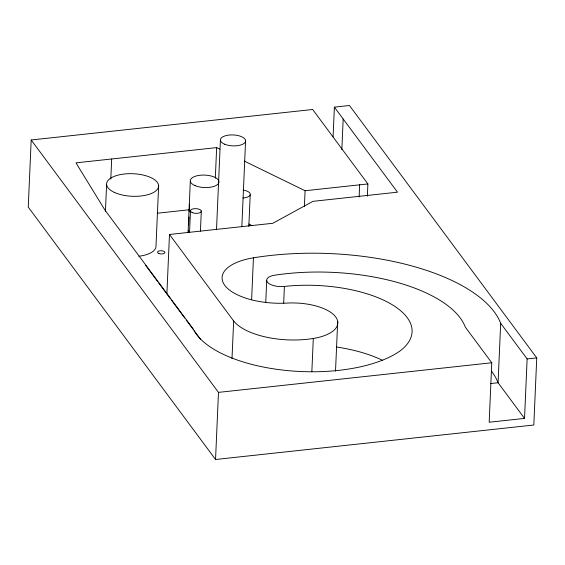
<?xml version="1.0" encoding="UTF-8"?>
<svg xmlns="http://www.w3.org/2000/svg" width="565" height="565" viewBox="0 0 565 565"><rect width="100%" height="100%" fill="white"/><g stroke="black" fill="none" stroke-linecap="round" stroke-linejoin="round"><path stroke-width="0.85" d="M367.356 196.175L367.893 183.936L312.65 109.49L31.181 139.986L28.25 207.108L215.548 459.493L533.819 425.014L536.75 357.892L349.453 105.507L334.381 107.138L333.089 136.871M105.422 211.409L106.608 184.317M110.811 179.098L111.686 158.984M158.638 185.68L156.004 245.98A26.039 11.293 2.5 0 1 138.87 256.242M334.381 107.138L397.492 192.178L312.954 201.338L272.803 223.281L169.479 234.475L166.88 293.941L170.559 298.899M188.067 232.618L190.313 181.181M188.357 231.869L188.428 230.132M188.654 224.919L189 217.101M189.226 211.896L189.565 204.078M189.515 232.702L190.469 210.915M200.441 231.113L201.317 211.07M215.314 178.222L216.649 147.613L75.957 162.854L104.864 209.947L193.265 329.077A112.435 48.76 2.5 0 0 285.283 370.358A112.435 48.76 2.5 0 0 400.14 350.879A97.237 42.163 2.5 0 0 389.589 303.214A97.237 42.163 2.5 0 0 284.407 286.434A13.496 5.855 2.5 0 1 267.365 282.112A13.496 5.855 2.5 0 1 275.932 275.014A137.931 59.812 2.5 0 1 465.306 327.114L491.769 362.765L489.17 422.232L524.539 418.397L527.131 358.937L500.675 323.279A176.428 76.508 2.5 0 0 253.445 257.817A53.816 23.342 2.5 0 0 224.799 285.374A53.816 23.342 2.5 0 0 287.041 303.087A42.064 18.242 2.5 0 1 335.688 316.93A42.064 18.242 2.5 0 1 313.3 338.47L311.852 371.699M216.508 229.771L220.414 140.275M215.548 459.493L218.478 392.378L31.181 139.986M232.01 358.563L233.656 320.962L169.479 234.475M241.841 226.516L245.598 140.53M248.833 226.29L250.21 194.826M251.616 299.789L253.445 257.817M265.755 302.452L266.708 280.586M283.679 303.052L284.407 286.434M304.401 206.479L305.086 190.737L244.285 161.089M341.846 149.598L343.181 118.996M335.518 371.191L337.701 321.351M359.128 196.987L359.658 184.748M500.675 323.279L498.076 382.745L524.539 418.397M305.086 190.737L367.893 183.936M157.204 213.238L189.565 209.728M218.478 392.378L491.769 362.765M527.131 358.937L536.75 357.892M490.314 383.586L498.076 382.745A176.428 76.508 2.5 0 0 491.536 371.191M216.649 147.613L219.813 149.153M248.798 224.015L251.955 225.555M145.735 265.451L157.6 281.434M158.631 282.818L166.364 293.242M171.612 300.319L184.762 318.038M186.344 320.164L193.181 329.381M194.233 330.8L200.547 339.304M313.3 338.47A58.605 25.411 2.5 0 1 233.656 320.962M336.493 347.023A97.237 42.163 2.5 0 1 382.71 360.435M243.007 190.094A9.322 4.04 2.5 0 1 250.288 194.304A9.322 4.04 2.5 0 1 242.978 197.99M158.765 253.438A3.687 1.603 2.5 0 0 164.825 252.781A3.687 1.603 2.5 0 0 160.057 250.768A3.687 1.603 2.5 0 0 158.765 253.438M224.623 144.195A12.621 5.473 2.5 0 0 245.358 141.949A12.621 5.473 2.5 0 0 229.044 135.063A12.621 5.473 2.5 0 0 224.623 144.195M192.241 212.61A5.438 2.359 2.5 0 0 201.204 211.684A5.438 2.359 2.5 0 0 194.233 208.69A5.438 2.359 2.5 0 0 192.241 212.61M195.095 185.645A14.365 6.229 2.5 0 0 218.704 183.088A14.365 6.229 2.5 0 0 200.13 175.249A14.365 6.229 2.5 0 0 195.095 185.645M114.617 192.517A26.039 11.293 2.5 0 0 157.889 188.583A26.039 11.293 2.5 0 0 125.352 173.893A26.039 11.293 2.5 0 0 114.617 192.517"/></g></svg>
